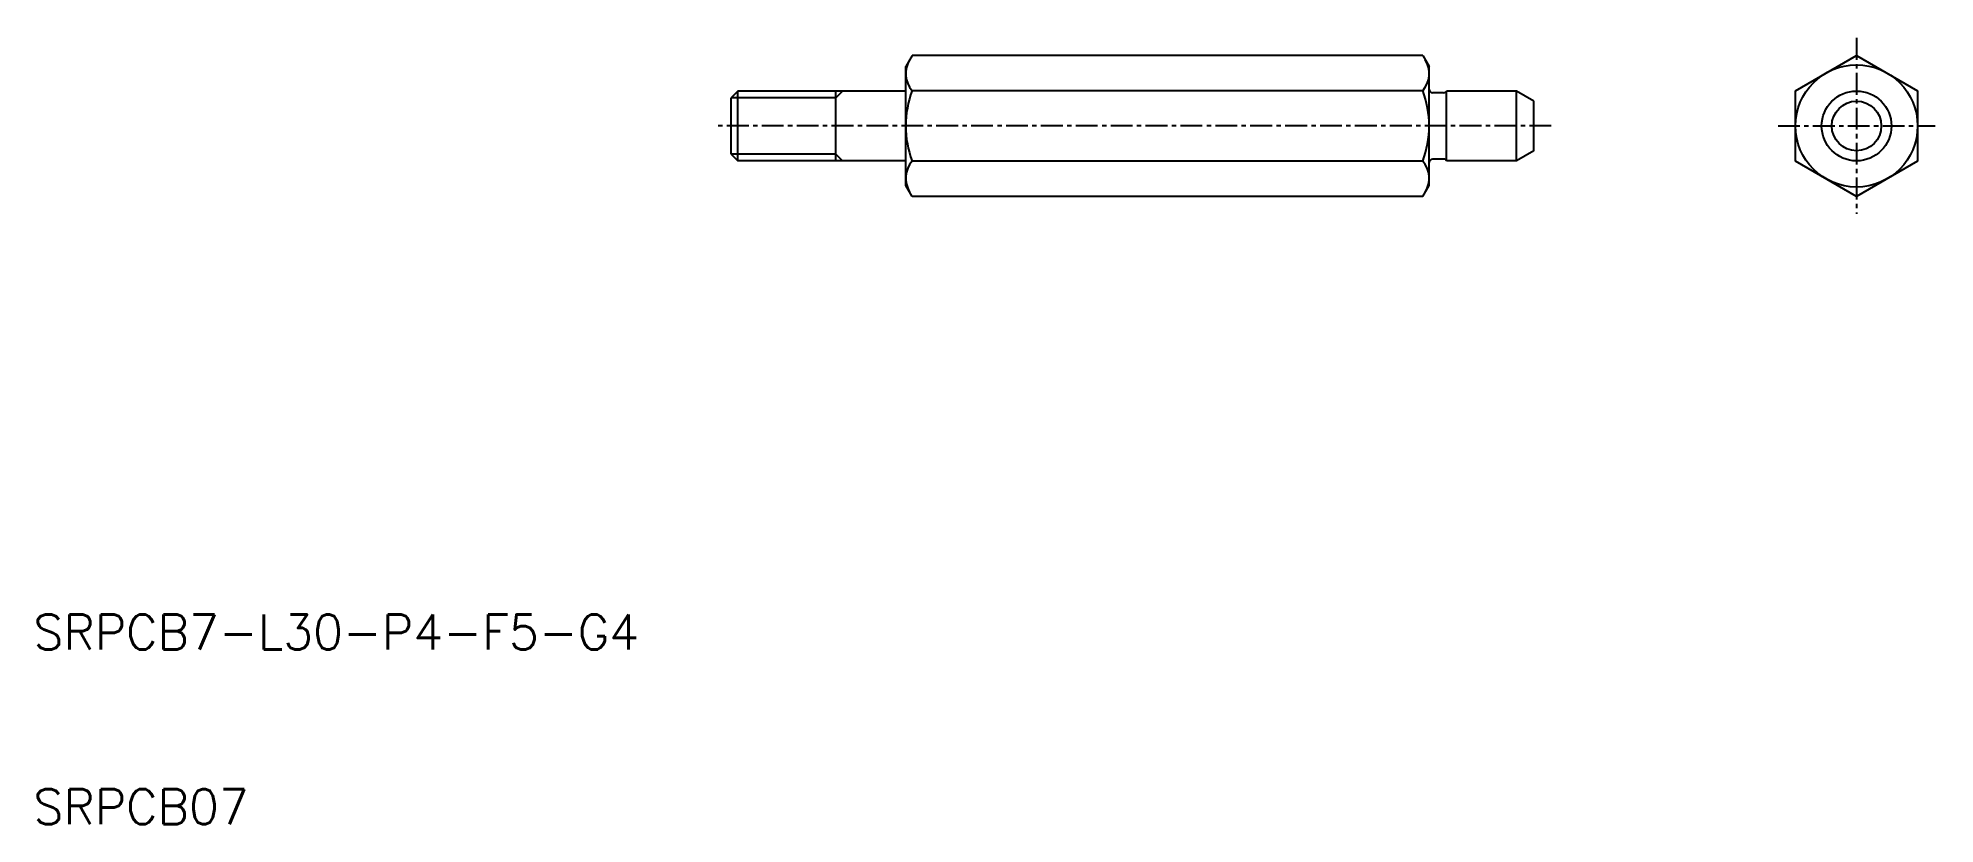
# Model space of a CAD drawing. Extents: x 10 to 119, y 10 to 55.
import ezdxf

# ---------------------------------------------------------------- set-up
doc = ezdxf.new("R2010")
doc.units = 0
doc.linetypes.add('CENTER', pattern=[2, 1.25, -0.25, 0.25, -0.25])
doc.layers.get('0').update_dxf_attribs({"linetype": 'CONTINUOUS'})
doc.layers.add('CENTER', color=1, linetype='CENTER')
doc.styles.get("Standard").update_dxf_attribs({"font": 'txt.shx'})

msp = doc.modelspace()

# ---------------------------------------------------------------- linework, layer by layer
at = {"color": 7, "linetype": 'CONTINUOUS'}
for p, q in [((60.37, 54.04), (60, 53.41)), ((60, 46.59), (60, 53.41)), ((89.63, 54.04), (60.37, 54.04)), ((89.63, 54.04), (90, 53.41)), ((90, 46.59), (90, 53.41)), ((111, 52.02), (114.5, 54.04)), ((114.5, 54.04), (118, 52.02)), ((50.38, 52), (50, 51.62)), ((50, 48.38), (50, 51.62)), ((60, 52), (50.38, 52)), ((50.38, 48), (50.38, 52)), ((56, 48), (56, 52)), ((56.38, 52), (56, 51.62)), ((89.63, 52.02), (60.37, 52.02)), ((72.5, 52.02), (72.5, 52.02)), ((81.07, 52.02), (81.07, 52.02)), ((90.83, 51.9), (90.2, 51.9)), ((95, 52), (91, 52)), ((91, 48), (91, 52)), ((95, 48), (95, 52)), ((96, 51.42), (95, 52)), ((96, 48.58), (96, 51.42)), ((111, 47.98), (111, 52.02)), ((118, 52.02), (118, 47.98)), ((50, 48.38), (50.38, 48)), ((60, 48), (50.38, 48)), ((56, 48.38), (56.38, 48)), ((89.63, 47.98), (60.37, 47.98)), ((90.83, 48.1), (90.2, 48.1)), ((95, 48), (91, 48)), ((96, 48.58), (95, 48)), ((114.5, 45.96), (111, 47.98)), ((118, 47.98), (114.5, 45.96)), ((60.37, 45.96), (60, 46.59)), ((89.63, 45.96), (60.37, 45.96)), ((89.63, 45.96), (90, 46.59))]:
    msp.add_line(p, q, dxfattribs=at)
at = {"color": 3, "linetype": 'CONTINUOUS'}
for p, q in [((56, 51.62), (50, 51.62)), ((56, 48.38), (50, 48.38))]:
    msp.add_line(p, q, dxfattribs=at)
at = {"color": 7, "linetype": 'CONTINUOUS'}
for radius in [3.5, 2, 1.42]:
    msp.add_circle((114.5, 50), radius, dxfattribs=at)
for centre, radius, start, end in [((61.49, 53), 1.49, 148.1499, 221.0753), ((88.51, 53), 1.49, 318.9247, 31.8501), ((65.75, 50), 5.75, 159.4122, 200.5878), ((84.25, 50), 5.75, 339.4122, 20.5878), ((90.2, 52.1), 0.2, 180, 270), ((90.83, 52.1), 0.2, 270, 330), ((61.49, 47), 1.49, 138.9247, 211.8501), ((88.51, 47), 1.49, 328.1499, 41.0753), ((90.2, 47.9), 0.2, 90, 180), ((90.83, 47.9), 0.2, 30, 90)]:
    msp.add_arc(centre, radius, start, end, dxfattribs=at)
at = {"layer": 'CENTER', "color": 1, "linetype": 'CENTER'}
for p, q in [((114.5, 55.04), (114.5, 44.96)), ((97, 50), (49, 50)), ((110, 50), (119, 50))]:
    msp.add_line(p, q, dxfattribs=at)

# ---------------------------------------------------------------- texts
at = {"color": 7, "linetype": 'CONTINUOUS'}
for s, p in [('SRPCB7-L30-P4-F5-G4', (10, 20)), ('SRPCB07', (10, 10))]:
    msp.add_text(s, height=2, dxfattribs=at).set_placement(p)

doc.saveas('drawing.dxf')
